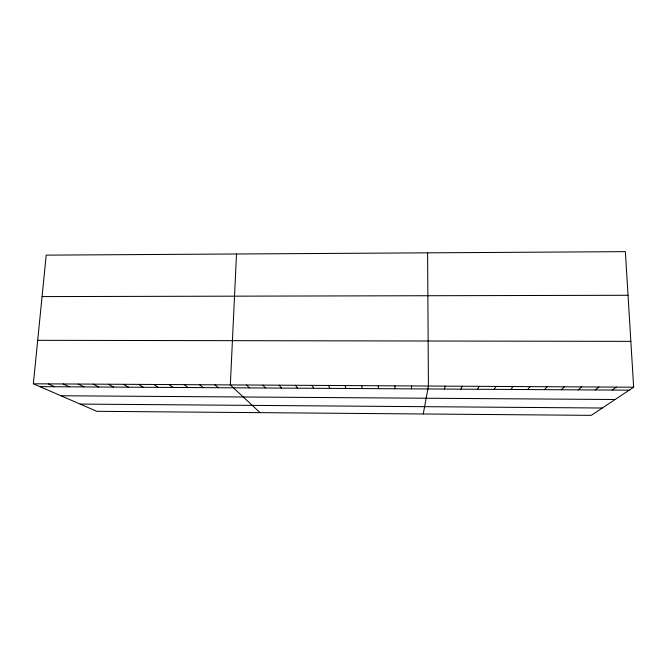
<?xml version="1.0" encoding="UTF-8"?>
<svg xmlns="http://www.w3.org/2000/svg" width="667" height="667" viewBox="0 0 667 667"><rect width="100%" height="100%" fill="white"/><g stroke="black" fill="none" stroke-linecap="round" stroke-linejoin="round"><path stroke-width="1" d="M236.502 253.994L230.34 384.917L260.072 412.648M411.414 388.869L411.639 385.951M33.35 383.792L46.206 255.136L625.363 251.651L633.65 387.21L591.237 415.349L96.79 411.314L33.35 383.792L633.65 387.21M423.245 413.974L428.414 386.043L427.605 252.843M444.38 389.061L445.239 386.143M460.939 389.161L462.114 386.235M477.547 389.261L479.039 386.335M494.197 389.361L496.015 386.426M510.905 389.461L513.04 386.526M527.655 389.561L530.115 386.627M544.455 389.661L547.24 386.718M561.306 389.761L564.424 386.818M578.206 389.862L581.649 386.918M595.156 389.962L598.933 387.018M612.156 390.062L616.266 387.118M42.063 296.598L628.031 295.281M37.694 340.328L630.849 341.362M39.945 386.652L629.198 390.162M60.93 395.756L615.116 399.508M80.132 404.085L602.301 408.012M48.257 383.875L54.594 386.743M63.198 383.967L69.276 386.827M78.189 384.05L84 386.918M93.213 384.134L98.766 387.002M108.287 384.217L113.565 387.093M123.395 384.309L128.414 387.185M138.544 384.392L143.297 387.269M153.744 384.475L158.221 387.36M168.976 384.567L173.178 387.452M184.25 384.651L188.186 387.535M199.575 384.742L203.227 387.627M214.932 384.826L218.309 387.719M246.582 385.009L249.383 387.902M262.873 385.101L265.383 387.994M279.206 385.192L281.424 388.094M295.589 385.284L297.507 388.186M312.023 385.384L313.64 388.286M328.506 385.476L329.815 388.377M345.039 385.568L346.04 388.477M361.614 385.659L362.314 388.578M378.239 385.759L378.631 388.669M394.914 385.851L394.997 388.769"/></g></svg>
